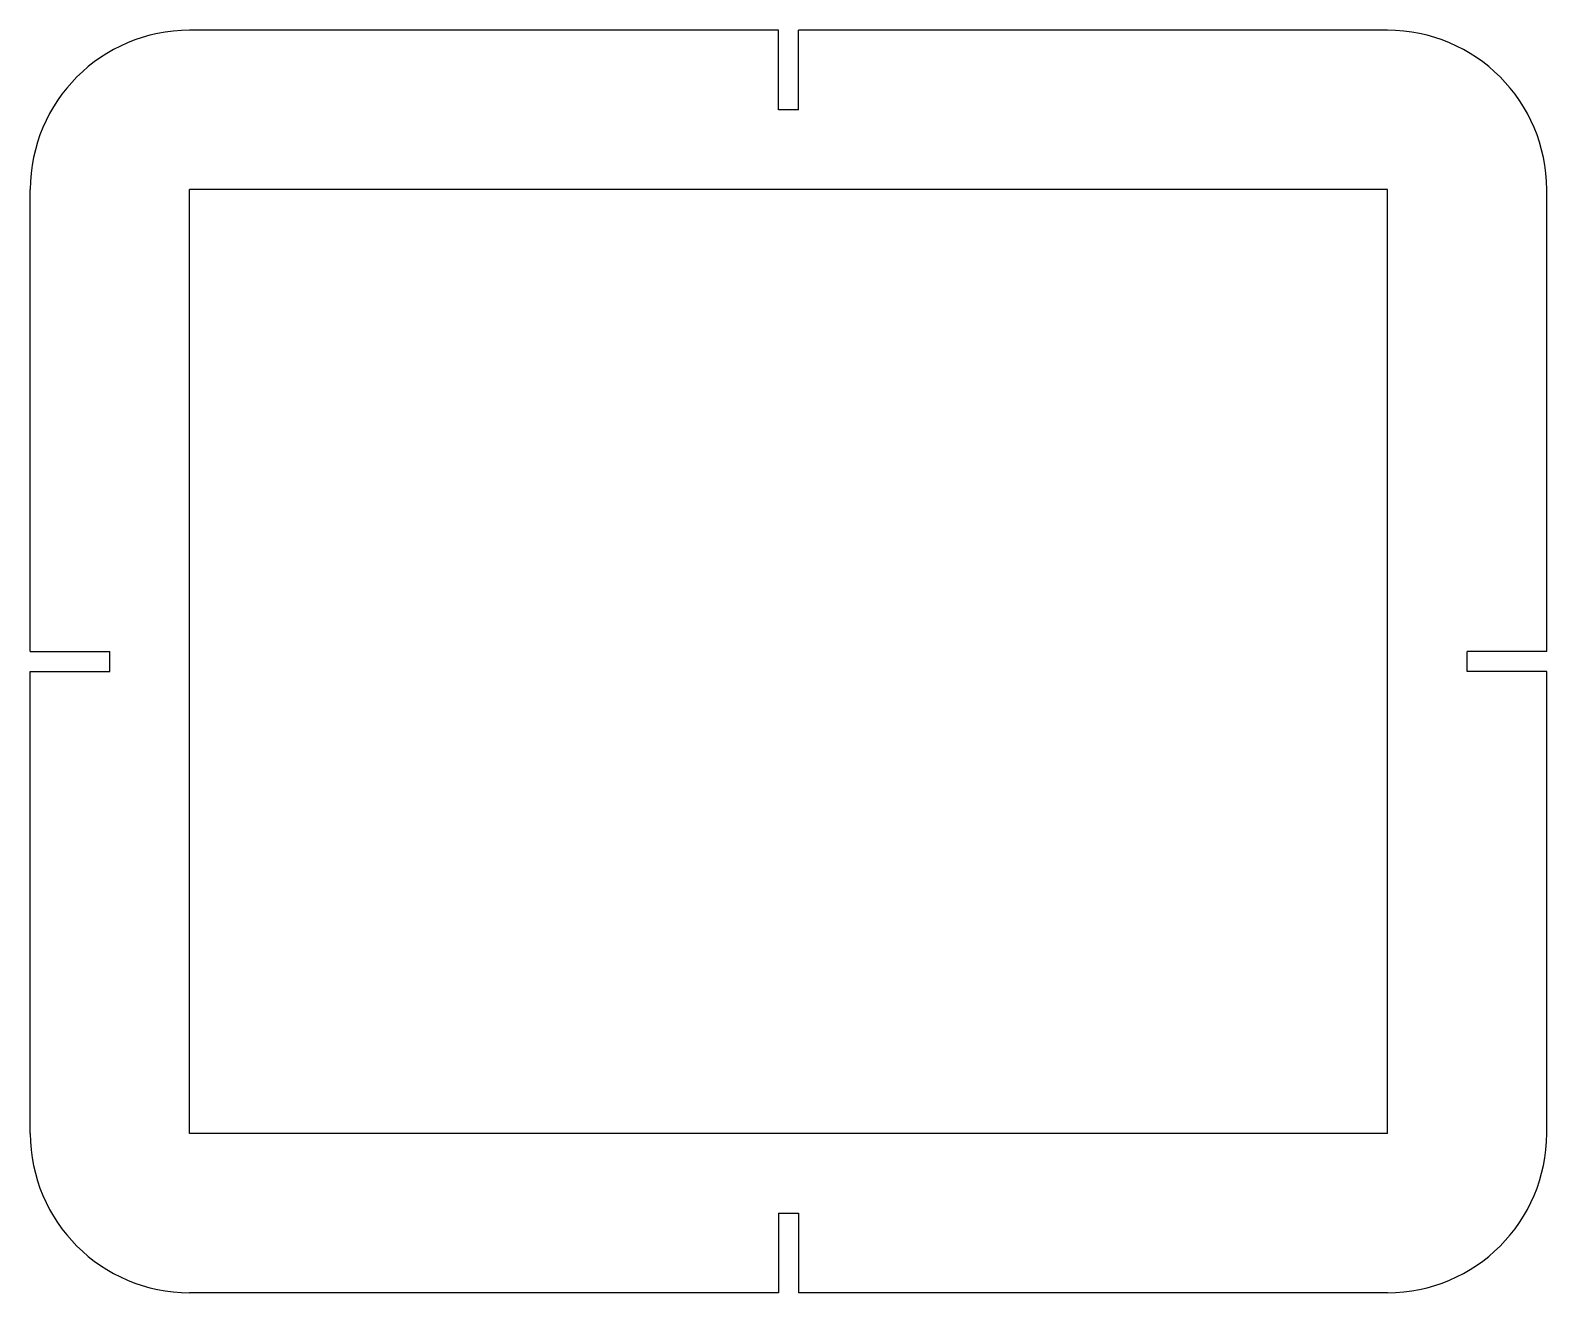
# Model space of a CAD drawing. Extents: x -9.5 to 9.5, y -7.9 to 7.9.
import ezdxf

# ---------------------------------------------------------------- set-up
doc = ezdxf.new("R2010")
doc.units = 0
doc.header["$MEASUREMENT"] = 0
doc.layers.add('VISIBLE', color=7, linetype='CONTINUOUS')

msp = doc.modelspace()

# ---------------------------------------------------------------- linework, layer by layer
at = {"layer": 'VISIBLE'}
for p, q in [((-0.125, 7.927), (-7.522, 7.927)), ((-0.125, 6.927), (-0.125, 7.927)), ((7.522, 7.927), (0.125, 7.927)), ((0.125, 6.927), (0.125, 7.927)), ((0.125, 6.927), (-0.125, 6.927)), ((-9.522, 0.125), (-9.522, 5.927)), ((-7.522, -5.927), (-7.522, 5.927)), ((7.522, 5.927), (-7.522, 5.927)), ((7.522, -5.927), (7.522, 5.927)), ((9.522, 0.125), (9.522, 5.927)), ((-9.522, 0.125), (-8.522, 0.125)), ((-8.522, -0.125), (-8.522, 0.125)), ((8.522, -0.125), (8.522, 0.125)), ((9.522, 0.125), (8.522, 0.125)), ((-9.522, -0.125), (-8.522, -0.125)), ((-9.522, -5.927), (-9.522, -0.125)), ((9.522, -0.125), (8.522, -0.125)), ((9.522, -5.927), (9.522, -0.125)), ((7.522, -5.927), (-7.522, -5.927)), ((-0.125, -6.927), (0.125, -6.927)), ((-0.125, -6.927), (-0.125, -7.927)), ((0.125, -6.927), (0.125, -7.927)), ((-0.125, -7.927), (-7.522, -7.927)), ((7.522, -7.927), (0.125, -7.927))]:
    msp.add_line(p, q, dxfattribs=at)
for centre, start, end in [((-7.522, 5.927), 90, 180), ((7.522, 5.927), 0, 90), ((-7.522, -5.927), 180, 270), ((7.522, -5.927), 270, 0)]:
    msp.add_arc(centre, 2, start, end, dxfattribs=at)

doc.saveas('drawing.dxf')
